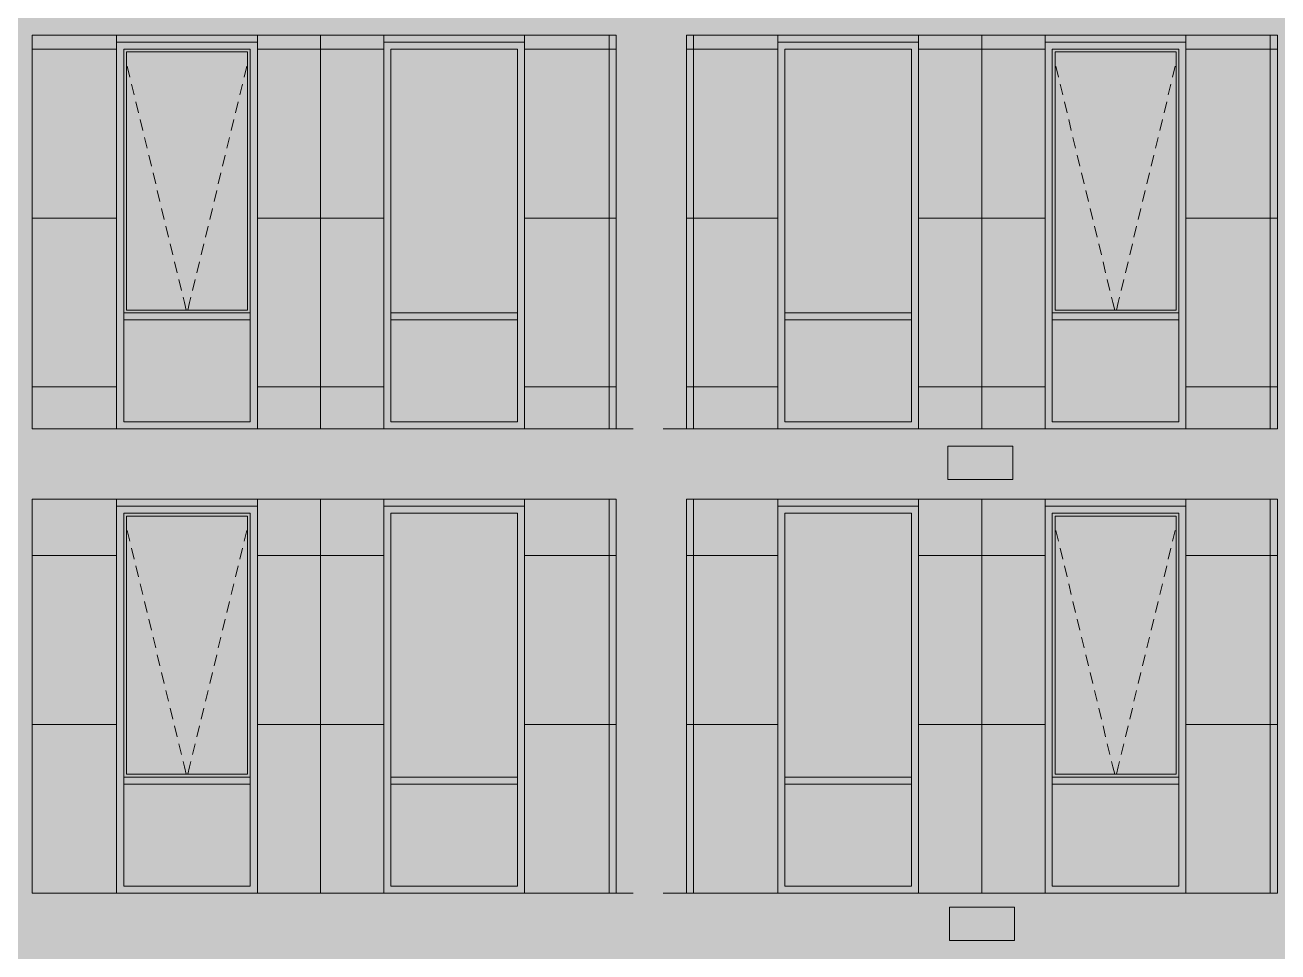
# Model space of a CAD drawing. Header units: millimetres. Extents: x 1499747 to 4341325, y -28481 to 441852.
# Drawn here: x 4137412 to 4146317, y 380210 to 386800 of the extents above; entities that cross this region are included whole.
import ezdxf

# ---------------------------------------------------------------- set-up
doc = ezdxf.new("R2010")
doc.units = ezdxf.units.MM
doc.header["$MEASUREMENT"] = 0
doc.layers.add('Чертеж и Рисунок', color=7, linetype='Continuous')

msp = doc.modelspace()

# ---------------------------------------------------------------- hatches: boundary and pattern name
at = {"layer": 'Чертеж и Рисунок', "linetype": 'Continuous', "lineweight": 0, "true_color": 0xffffff}
for points in [[(4137462.7, 393328.4), (4136962.7, 393328.4), (4136962.7, 373528.4), (4137462.7, 373528.4)], [(4141612.8, 373528.4), (4142112.8, 373528.4), (4142112.8, 393328.4), (4141612.8, 393328.4)], [(4146312.8, 373528.4), (4146812.8, 373528.4), (4146812.8, 393328.4), (4146312.8, 393328.4)], [(4137462.7, 387228.4), (4137462.7, 386728.4), (4141612.8, 386728.4), (4141612.8, 387228.4)], [(4142112.8, 387228.4), (4142112.8, 386728.4), (4146312.8, 386728.4), (4146312.8, 387228.4)], [(4137462.7, 383928.4), (4138062.8, 383928.4), (4138062.8, 386678.4), (4139062.8, 386678.4), (4139062.8, 383928.4), (4139962.5, 383928.4), (4139962.5, 386678.4), (4140962.5, 386678.4), (4140962.5, 383928.4), (4141612.8, 383928.4), (4141612.8, 386728.4), (4137462.7, 386728.4)], [(4146312.8, 386728.4), (4142112.8, 386728.4), (4142112.8, 383928.4), (4142763.1, 383928.4), (4142763.1, 386678.4), (4143763.1, 386678.4), (4143763.1, 383928.4), (4144662.6, 383928.4), (4144662.6, 386678.4), (4145662.6, 386678.4), (4145662.6, 383928.4), (4146312.8, 383928.4)], [(4137462.7, 383928.4), (4137462.7, 383428.4), (4141612.8, 383428.4), (4141612.8, 383928.4)], [(4142112.8, 383928.4), (4142112.8, 383428.4), (4146312.8, 383428.4), (4146312.8, 383928.4)], [(4143971.2, 383569.8), (4144433, 383569.8), (4144433, 383805.6), (4143971.2, 383805.6)], [(4137462.7, 383428.4), (4137462.7, 380628.4), (4138062.8, 380628.4), (4138062.8, 383378.4), (4139062.8, 383378.4), (4139062.8, 380628.4), (4139962.5, 380628.4), (4139962.5, 383378.4), (4140962.5, 383378.4), (4140962.5, 380628.4), (4141612.8, 380628.4), (4141612.8, 383428.4)], [(4142112.8, 383428.4), (4142112.8, 380628.4), (4142763.1, 380628.4), (4142763.1, 383378.4), (4143763.1, 383378.4), (4143763.1, 380628.4), (4144662.6, 380628.4), (4144662.6, 383378.4), (4145662.6, 383378.4), (4145662.6, 380628.4), (4146312.8, 380628.4), (4146312.8, 383428.4)], [(4141612.8, 380628.4), (4137462.7, 380628.4), (4137462.7, 380128.4), (4141612.8, 380128.4)], [(4142112.8, 380628.4), (4142112.8, 380128.4), (4146312.8, 380128.4), (4146312.8, 380628.4)], [(4143982.8, 380291.4), (4144444.6, 380291.4), (4144444.6, 380527.1), (4143982.8, 380527.1)]]:
    msp.add_hatch(color=7, dxfattribs=at).paths.add_polyline_path(points)
at = {"layer": 'Чертеж и Рисунок', "linetype": 'Continuous', "lineweight": 0, "true_color": 0x2e2e2e}
for points in [[(4138062.8, 386328.4), (4138112.8, 386328.4), (4138112.8, 386628.4), (4138062.8, 386678.4)], [(4138562.8, 386678.4), (4138062.8, 386678.4), (4138112.8, 386628.4), (4138562.8, 386628.4)], [(4138562.8, 386678.4), (4138562.8, 386628.4), (4139012.8, 386628.4), (4139062.8, 386678.4)], [(4139062.8, 386328.4), (4139062.8, 386678.4), (4139012.8, 386628.4), (4139012.8, 386328.4)], [(4139962.5, 386328.4), (4140012.5, 386328.4), (4140012.5, 386628.4), (4139962.5, 386678.4)], [(4140462.5, 386678.4), (4139962.5, 386678.4), (4140012.5, 386628.4), (4140462.5, 386628.4)], [(4140462.5, 386678.4), (4140462.5, 386628.4), (4140912.5, 386628.4), (4140962.5, 386678.4)], [(4140962.5, 386328.4), (4140962.5, 386678.4), (4140912.5, 386628.4), (4140912.5, 386328.4)], [(4142763.1, 386328.4), (4142813.1, 386328.4), (4142813.1, 386628.4), (4142763.1, 386678.4)], [(4143263.1, 386678.4), (4142763.1, 386678.4), (4142813.1, 386628.4), (4143263.1, 386628.4)], [(4143263.1, 386678.4), (4143263.1, 386628.4), (4143713.1, 386628.4), (4143763.1, 386678.4)], [(4143763.1, 386328.4), (4143763.1, 386678.4), (4143713.1, 386628.4), (4143713.1, 386328.4)], [(4144662.6, 386678.4), (4144662.6, 386328.4), (4144712.6, 386328.4), (4144712.6, 386628.4)], [(4145162.6, 386678.4), (4144662.6, 386678.4), (4144712.6, 386628.4), (4145162.6, 386628.4)], [(4145162.6, 386678.4), (4145162.6, 386628.4), (4145612.6, 386628.4), (4145662.6, 386678.4)], [(4145662.6, 386328.4), (4145662.6, 386678.4), (4145612.6, 386628.4), (4145612.6, 386328.4)], [(4138062.8, 384928.4), (4138112.8, 384928.4), (4138112.8, 386328.4), (4138062.8, 386328.4)], [(4139062.8, 384928.4), (4139062.8, 386328.4), (4139012.8, 386328.4), (4139012.8, 384928.4)], [(4139962.5, 384928.4), (4140012.5, 384928.4), (4140012.5, 386328.4), (4139962.5, 386328.4)], [(4140962.5, 384928.4), (4140962.5, 386328.4), (4140912.5, 386328.4), (4140912.5, 384928.4)], [(4142763.1, 384928.4), (4142813.1, 384928.4), (4142813.1, 386328.4), (4142763.1, 386328.4)], [(4143763.1, 384928.4), (4143763.1, 386328.4), (4143713.1, 386328.4), (4143713.1, 384928.4)], [(4144662.6, 386328.4), (4144662.6, 384928.4), (4144712.6, 384928.4), (4144712.6, 386328.4)], [(4145662.6, 384928.4), (4145662.6, 386328.4), (4145612.6, 386328.4), (4145612.6, 384928.4)], [(4138062.8, 384728.4), (4138112.8, 384728.4), (4138112.8, 384928.4), (4138062.8, 384928.4)], [(4139062.8, 384728.4), (4139062.8, 384928.4), (4139012.8, 384928.4), (4139012.8, 384728.4)], [(4139962.5, 384728.4), (4140012.5, 384728.4), (4140012.5, 384928.4), (4139962.5, 384928.4)], [(4140962.5, 384728.4), (4140962.5, 384928.4), (4140912.5, 384928.4), (4140912.5, 384728.4)], [(4142763.1, 384728.4), (4142813.1, 384728.4), (4142813.1, 384928.4), (4142763.1, 384928.4)], [(4143763.1, 384728.4), (4143763.1, 384928.4), (4143713.1, 384928.4), (4143713.1, 384728.4)], [(4144662.6, 384928.4), (4144662.6, 384728.4), (4144712.6, 384728.4), (4144712.6, 384928.4)], [(4145662.6, 384728.4), (4145662.6, 384928.4), (4145612.6, 384928.4), (4145612.6, 384728.4)], [(4138062.8, 384728.4), (4138062.8, 383928.4), (4138112.8, 383978.4), (4138112.8, 384728.4)], [(4138112.8, 384703.4), (4138562.8, 384703.4), (4138562.8, 384753.4), (4138112.8, 384753.4)], [(4138562.8, 384753.4), (4138562.8, 384703.4), (4139012.8, 384703.4), (4139012.8, 384753.4)], [(4139062.8, 384728.4), (4139012.8, 384728.4), (4139012.8, 383978.4), (4139062.8, 383928.4)], [(4139962.5, 384728.4), (4139962.5, 383928.4), (4140012.5, 383978.4), (4140012.5, 384728.4)], [(4140012.5, 384703.4), (4140462.5, 384703.4), (4140462.5, 384753.4), (4140012.5, 384753.4)], [(4140462.5, 384753.4), (4140462.5, 384703.4), (4140912.5, 384703.4), (4140912.5, 384753.4)], [(4140962.5, 384728.4), (4140912.5, 384728.4), (4140912.5, 383978.4), (4140962.5, 383928.4)], [(4142763.1, 384728.4), (4142763.1, 383928.4), (4142813.1, 383978.4), (4142813.1, 384728.4)], [(4142813.1, 384703.4), (4143263.1, 384703.4), (4143263.1, 384753.4), (4142813.1, 384753.4)], [(4143263.1, 384753.4), (4143263.1, 384703.4), (4143713.1, 384703.4), (4143713.1, 384753.4)], [(4143763.1, 384728.4), (4143713.1, 384728.4), (4143713.1, 383978.4), (4143763.1, 383928.4)], [(4144662.6, 384728.4), (4144662.6, 383928.4), (4144712.6, 383978.4), (4144712.6, 384728.4)], [(4144712.6, 384703.4), (4145162.6, 384703.4), (4145162.6, 384753.4), (4144712.6, 384753.4)], [(4145162.6, 384753.4), (4145162.6, 384703.4), (4145612.6, 384703.4), (4145612.6, 384753.4)], [(4145662.6, 384728.4), (4145612.6, 384728.4), (4145612.6, 383978.4), (4145662.6, 383928.4)], [(4138562.8, 383928.4), (4138562.8, 383978.4), (4138112.8, 383978.4), (4138062.8, 383928.4)], [(4138562.8, 383928.4), (4139062.8, 383928.4), (4139012.8, 383978.4), (4138562.8, 383978.4)], [(4139962.5, 383928.4), (4140462.5, 383928.4), (4140462.5, 383978.4), (4140012.5, 383978.4)], [(4140462.5, 383928.4), (4140962.5, 383928.4), (4140912.5, 383978.4), (4140462.5, 383978.4)], [(4143263.1, 383928.4), (4143263.1, 383978.4), (4142813.1, 383978.4), (4142763.1, 383928.4)], [(4143263.1, 383928.4), (4143763.1, 383928.4), (4143713.1, 383978.4), (4143263.1, 383978.4)], [(4144662.6, 383928.4), (4145162.6, 383928.4), (4145162.6, 383978.4), (4144712.6, 383978.4)], [(4145162.6, 383928.4), (4145662.6, 383928.4), (4145612.6, 383978.4), (4145162.6, 383978.4)], [(4138062.8, 383028.4), (4138112.8, 383028.4), (4138112.8, 383328.4), (4138062.8, 383378.4)], [(4138562.8, 383378.4), (4138062.8, 383378.4), (4138112.8, 383328.4), (4138562.8, 383328.4)], [(4138562.8, 383378.4), (4138562.8, 383328.4), (4139012.8, 383328.4), (4139062.8, 383378.4)], [(4139062.8, 383028.4), (4139062.8, 383378.4), (4139012.8, 383328.4), (4139012.8, 383028.4)], [(4139962.5, 383028.4), (4140012.5, 383028.4), (4140012.5, 383328.4), (4139962.5, 383378.4)], [(4140462.5, 383378.4), (4139962.5, 383378.4), (4140012.5, 383328.4), (4140462.5, 383328.4)], [(4140462.5, 383378.4), (4140462.5, 383328.4), (4140912.5, 383328.4), (4140962.5, 383378.4)], [(4140962.5, 383028.4), (4140962.5, 383378.4), (4140912.5, 383328.4), (4140912.5, 383028.4)], [(4142763.1, 383028.4), (4142813.1, 383028.4), (4142813.1, 383328.4), (4142763.1, 383378.4)], [(4143263.1, 383378.4), (4142763.1, 383378.4), (4142813.1, 383328.4), (4143263.1, 383328.4)], [(4143263.1, 383378.4), (4143263.1, 383328.4), (4143713.1, 383328.4), (4143763.1, 383378.4)], [(4143763.1, 383028.4), (4143763.1, 383378.4), (4143713.1, 383328.4), (4143713.1, 383028.4)], [(4144662.6, 383028.4), (4144712.6, 383028.4), (4144712.6, 383328.4), (4144662.6, 383378.4)], [(4145162.6, 383378.4), (4144662.6, 383378.4), (4144712.6, 383328.4), (4145162.6, 383328.4)], [(4145162.6, 383378.4), (4145162.6, 383328.4), (4145612.6, 383328.4), (4145662.6, 383378.4)], [(4145662.6, 383028.4), (4145662.6, 383378.4), (4145612.6, 383328.4), (4145612.6, 383028.4)], [(4138062.8, 381628.4), (4138112.8, 381628.4), (4138112.8, 383028.4), (4138062.8, 383028.4)], [(4139062.8, 381628.4), (4139062.8, 383028.4), (4139012.8, 383028.4), (4139012.8, 381628.4)], [(4139962.5, 381628.4), (4140012.5, 381628.4), (4140012.5, 383028.4), (4139962.5, 383028.4)], [(4140962.5, 381628.4), (4140962.5, 383028.4), (4140912.5, 383028.4), (4140912.5, 381628.4)], [(4142763.1, 381628.4), (4142813.1, 381628.4), (4142813.1, 383028.4), (4142763.1, 383028.4)], [(4143763.1, 381628.4), (4143763.1, 383028.4), (4143713.1, 383028.4), (4143713.1, 381628.4)], [(4144662.6, 381628.4), (4144712.6, 381628.4), (4144712.6, 383028.4), (4144662.6, 383028.4)], [(4145662.6, 381628.4), (4145662.6, 383028.4), (4145612.6, 383028.4), (4145612.6, 381628.4)], [(4138062.8, 381428.4), (4138112.8, 381428.4), (4138112.8, 381628.4), (4138062.8, 381628.4)], [(4139062.8, 381428.4), (4139062.8, 381628.4), (4139012.8, 381628.4), (4139012.8, 381428.4)], [(4139962.5, 381428.4), (4140012.5, 381428.4), (4140012.5, 381628.4), (4139962.5, 381628.4)], [(4140962.5, 381428.4), (4140962.5, 381628.4), (4140912.5, 381628.4), (4140912.5, 381428.4)], [(4142763.1, 381428.4), (4142813.1, 381428.4), (4142813.1, 381628.4), (4142763.1, 381628.4)], [(4143763.1, 381428.4), (4143763.1, 381628.4), (4143713.1, 381628.4), (4143713.1, 381428.4)], [(4144662.6, 381628.4), (4144662.6, 381428.4), (4144712.6, 381428.4), (4144712.6, 381628.4)], [(4145662.6, 381428.4), (4145662.6, 381628.4), (4145612.6, 381628.4), (4145612.6, 381428.4)], [(4138062.8, 381428.4), (4138062.8, 380628.4), (4138112.8, 380678.4), (4138112.8, 381428.4)], [(4138112.8, 381403.4), (4138562.8, 381403.4), (4138562.8, 381453.4), (4138112.8, 381453.4)], [(4138562.8, 381453.4), (4138562.8, 381403.4), (4139012.8, 381403.4), (4139012.8, 381453.4)], [(4139062.8, 381428.4), (4139012.8, 381428.4), (4139012.8, 380678.4), (4139062.8, 380628.4)], [(4139962.5, 380628.4), (4140012.5, 380678.4), (4140012.5, 381428.4), (4139962.5, 381428.4)], [(4140012.5, 381403.4), (4140462.5, 381403.4), (4140462.5, 381453.4), (4140012.5, 381453.4)], [(4140462.5, 381453.4), (4140462.5, 381403.4), (4140912.5, 381403.4), (4140912.5, 381453.4)], [(4140962.5, 381428.4), (4140912.5, 381428.4), (4140912.5, 380678.4), (4140962.5, 380628.4)], [(4142763.1, 381428.4), (4142763.1, 380628.4), (4142813.1, 380678.4), (4142813.1, 381428.4)], [(4142813.1, 381403.4), (4143263.1, 381403.4), (4143263.1, 381453.4), (4142813.1, 381453.4)], [(4143263.1, 381453.4), (4143263.1, 381403.4), (4143713.1, 381403.4), (4143713.1, 381453.4)], [(4143763.1, 381428.4), (4143713.1, 381428.4), (4143713.1, 380678.4), (4143763.1, 380628.4)], [(4144662.6, 380628.4), (4144712.6, 380678.4), (4144712.6, 381428.4), (4144662.6, 381428.4)], [(4144712.6, 381403.4), (4145162.6, 381403.4), (4145162.6, 381453.4), (4144712.6, 381453.4)], [(4145162.6, 381453.4), (4145162.6, 381403.4), (4145612.6, 381403.4), (4145612.6, 381453.4)], [(4145662.6, 381428.4), (4145612.6, 381428.4), (4145612.6, 380678.4), (4145662.6, 380628.4)], [(4138562.8, 380628.4), (4138562.8, 380678.4), (4138112.8, 380678.4), (4138062.8, 380628.4)], [(4138562.8, 380628.4), (4139062.8, 380628.4), (4139012.8, 380678.4), (4138562.8, 380678.4)], [(4139962.5, 380628.4), (4140462.5, 380628.4), (4140462.5, 380678.4), (4140012.5, 380678.4)], [(4140462.5, 380628.4), (4140962.5, 380628.4), (4140912.5, 380678.4), (4140462.5, 380678.4)], [(4143263.1, 380628.4), (4143263.1, 380678.4), (4142813.1, 380678.4), (4142763.1, 380628.4)], [(4143263.1, 380628.4), (4143763.1, 380628.4), (4143713.1, 380678.4), (4143263.1, 380678.4)], [(4144662.6, 380628.4), (4145162.6, 380628.4), (4145162.6, 380678.4), (4144712.6, 380678.4)], [(4145162.6, 380628.4), (4145662.6, 380628.4), (4145612.6, 380678.4), (4145162.6, 380678.4)]]:
    msp.add_hatch(color=250, dxfattribs=at).paths.add_polyline_path(points)
at = {"layer": 'Чертеж и Рисунок', "linetype": 'Continuous', "lineweight": 0, "true_color": 0xf7fdff}
for points in [[(4138112.8, 384753.4), (4138132.8, 384773.4), (4138132.8, 386608.4), (4138112.8, 386628.4)], [(4139012.8, 386628.4), (4138112.8, 386628.4), (4138132.8, 386608.4), (4138992.8, 386608.4)], [(4139012.8, 384753.4), (4139012.8, 386628.4), (4138992.8, 386608.4), (4138992.8, 384773.4)], [(4144712.6, 384753.4), (4144732.6, 384773.4), (4144732.6, 386608.4), (4144712.6, 386628.4)], [(4145612.6, 386628.4), (4144712.6, 386628.4), (4144732.6, 386608.4), (4145592.6, 386608.4)], [(4145612.6, 384753.4), (4145612.6, 386628.4), (4145592.6, 386608.4), (4145592.6, 384773.4)], [(4139012.8, 384753.4), (4138992.8, 384773.4), (4138132.8, 384773.4), (4138112.8, 384753.4)], [(4145612.6, 384753.4), (4145592.6, 384773.4), (4144732.6, 384773.4), (4144712.6, 384753.4)], [(4138112.8, 381453.4), (4138132.8, 381473.4), (4138132.8, 383308.4), (4138112.8, 383328.4)], [(4139012.8, 383328.4), (4138112.8, 383328.4), (4138132.8, 383308.4), (4138992.8, 383308.4)], [(4139012.8, 381453.4), (4139012.8, 383328.4), (4138992.8, 383308.4), (4138992.8, 381473.4)], [(4144712.6, 381453.4), (4144732.6, 381473.4), (4144732.6, 383308.4), (4144712.6, 383328.4)], [(4145612.6, 383328.4), (4144712.6, 383328.4), (4144732.6, 383308.4), (4145592.6, 383308.4)], [(4145612.6, 381453.4), (4145612.6, 383328.4), (4145592.6, 383308.4), (4145592.6, 381473.4)], [(4139012.8, 381453.4), (4138992.8, 381473.4), (4138132.8, 381473.4), (4138112.8, 381453.4)], [(4145612.6, 381453.4), (4145592.6, 381473.4), (4144732.6, 381473.4), (4144712.6, 381453.4)]]:
    msp.add_hatch(color=7, dxfattribs=at).paths.add_polyline_path(points)
at = {"layer": 'Чертеж и Рисунок', "linetype": 'Continuous', "lineweight": 0, "true_color": 0x84adf9}
for points in [[(4138132.8, 384773.4), (4138992.8, 384773.4), (4138992.8, 386608.4), (4138132.8, 386608.4)], [(4140012.5, 384753.4), (4140912.5, 384753.4), (4140912.5, 384928.4), (4140912.5, 386328.4), (4140912.5, 386628.4), (4140012.5, 386628.4)], [(4142813.1, 384753.4), (4143713.1, 384753.4), (4143713.1, 386328.4), (4143713.1, 386628.4), (4142813.1, 386628.4)], [(4144732.6, 384773.4), (4145592.6, 384773.4), (4145592.6, 386608.4), (4144732.6, 386608.4)], [(4138112.8, 384703.4), (4138112.8, 383978.4), (4139012.8, 383978.4), (4139012.8, 384703.4)], [(4140012.5, 384703.4), (4140012.5, 383978.4), (4140912.5, 383978.4), (4140912.5, 384703.4)], [(4142813.1, 384703.4), (4142813.1, 383978.4), (4143713.1, 383978.4), (4143713.1, 384703.4)], [(4144712.6, 384703.4), (4144712.6, 383978.4), (4145612.6, 383978.4), (4145612.6, 384703.4)], [(4138132.8, 381473.4), (4138992.8, 381473.4), (4138992.8, 383308.4), (4138132.8, 383308.4)], [(4140012.5, 381453.4), (4140912.5, 381453.4), (4140912.5, 383028.4), (4140912.5, 383328.4), (4140012.5, 383328.4)], [(4142813.1, 381453.4), (4143713.1, 381453.4), (4143713.1, 381628.4), (4143713.1, 383028.4), (4143713.1, 383328.4), (4142813.1, 383328.4)], [(4144732.6, 381473.4), (4145592.6, 381473.4), (4145592.6, 383308.4), (4144732.6, 383308.4)], [(4138112.8, 381403.4), (4138112.8, 380678.4), (4139012.8, 380678.4), (4139012.8, 381403.4)], [(4140012.5, 381403.4), (4140012.5, 380678.4), (4140912.5, 380678.4), (4140912.5, 381403.4)], [(4142813.1, 381403.4), (4142813.1, 380678.4), (4143713.1, 380678.4), (4143713.1, 381403.4)], [(4144712.6, 381403.4), (4144712.6, 380678.4), (4145612.6, 380678.4), (4145612.6, 381403.4)]]:
    msp.add_hatch(color=161, dxfattribs=at).paths.add_polyline_path(points)

# ---------------------------------------------------------------- linework, layer by layer
at = {"layer": 'Чертеж и Рисунок', "color": 7, "linetype": 'Continuous', "lineweight": 5}
for points in [[(4137462.7, 383928.4), (4137462.7, 386728.4)], [(4137462.7, 386728.4), (4141612.8, 386728.4)], [(4138062.8, 386678.4), (4139062.8, 386678.4)], [(4139962.5, 386678.4), (4140962.5, 386678.4)], [(4141612.8, 383928.4), (4141612.8, 386728.4)], [(4142112.8, 383928.4), (4142112.8, 386728.4)], [(4142112.8, 386728.4), (4146312.8, 386728.4)], [(4142763.1, 386678.4), (4143763.1, 386678.4)], [(4144662.6, 386678.4), (4145662.6, 386678.4)], [(4145662.6, 386678.4), (4145662.6, 383928.4)], [(4146312.8, 383928.4), (4146312.8, 386728.4)], [(4138112.8, 386328.4), (4138112.8, 386628.4)], [(4138112.8, 386628.4), (4138562.8, 386628.4)], [(4138132.8, 386608.4), (4138132.8, 384773.4)], [(4138992.8, 386608.4), (4138132.8, 386608.4)], [(4138562.8, 386628.4), (4139012.8, 386628.4)], [(4138992.8, 384773.4), (4138992.8, 386608.4)], [(4139012.8, 386328.4), (4139012.8, 386628.4)], [(4140012.5, 386328.4), (4140012.5, 386628.4)], [(4140012.5, 386628.4), (4140462.5, 386628.4)], [(4140462.5, 386628.4), (4140912.5, 386628.4)], [(4140912.5, 386328.4), (4140912.5, 386628.4)], [(4142813.1, 386328.4), (4142813.1, 386628.4)], [(4142813.1, 386628.4), (4143263.1, 386628.4)], [(4143263.1, 386628.4), (4143713.1, 386628.4)], [(4143713.1, 386328.4), (4143713.1, 386628.4)], [(4144712.6, 386328.4), (4144712.6, 386628.4)], [(4144712.6, 386628.4), (4145162.6, 386628.4)], [(4144732.6, 386608.4), (4144732.6, 384773.4)], [(4145592.6, 386608.4), (4144732.6, 386608.4)], [(4145162.6, 386628.4), (4145612.6, 386628.4)], [(4145592.6, 384773.4), (4145592.6, 386608.4)], [(4145612.6, 386328.4), (4145612.6, 386628.4)], [(4138112.8, 384928.4), (4138112.8, 386328.4)], [(4139012.8, 384928.4), (4139012.8, 386328.4)], [(4140012.5, 384928.4), (4140012.5, 386328.4)], [(4140912.5, 384928.4), (4140912.5, 386328.4)], [(4142813.1, 384928.4), (4142813.1, 386328.4)], [(4143713.1, 384928.4), (4143713.1, 386328.4)], [(4144712.6, 384928.4), (4144712.6, 386328.4)], [(4145612.6, 384928.4), (4145612.6, 386328.4)], [(4138112.8, 384753.4), (4138112.8, 384928.4)], [(4139012.8, 384753.4), (4139012.8, 384928.4)], [(4140012.5, 384753.4), (4140012.5, 384928.4)], [(4140912.5, 384753.4), (4140912.5, 384928.4)], [(4142813.1, 384753.4), (4142813.1, 384928.4)], [(4143713.1, 384753.4), (4143713.1, 384928.4)], [(4144712.6, 384753.4), (4144712.6, 384928.4)], [(4145612.6, 384753.4), (4145612.6, 384928.4)], [(4138112.8, 384728.4), (4138112.8, 384753.4)], [(4138562.8, 384753.4), (4138112.8, 384753.4)], [(4138112.8, 384703.4), (4138112.8, 384728.4)], [(4138132.8, 384773.4), (4138992.8, 384773.4)], [(4139012.8, 384753.4), (4138562.8, 384753.4)], [(4139012.8, 384728.4), (4139012.8, 384753.4)], [(4139012.8, 384703.4), (4139012.8, 384728.4)], [(4140012.5, 384728.4), (4140012.5, 384753.4)], [(4140462.5, 384753.4), (4140012.5, 384753.4)], [(4140012.5, 384703.4), (4140012.5, 384728.4)], [(4140912.5, 384753.4), (4140462.5, 384753.4)], [(4140912.5, 384728.4), (4140912.5, 384753.4)], [(4140912.5, 384703.4), (4140912.5, 384728.4)], [(4142813.1, 384728.4), (4142813.1, 384753.4)], [(4143263.1, 384753.4), (4142813.1, 384753.4)], [(4142813.1, 384703.4), (4142813.1, 384728.4)], [(4143713.1, 384753.4), (4143263.1, 384753.4)], [(4143713.1, 384728.4), (4143713.1, 384753.4)], [(4143713.1, 384703.4), (4143713.1, 384728.4)], [(4144712.6, 384728.4), (4144712.6, 384753.4)], [(4145162.6, 384753.4), (4144712.6, 384753.4)], [(4144712.6, 384703.4), (4144712.6, 384728.4)], [(4144732.6, 384773.4), (4145592.6, 384773.4)], [(4145612.6, 384753.4), (4145162.6, 384753.4)], [(4145612.6, 384728.4), (4145612.6, 384753.4)], [(4145612.6, 384703.4), (4145612.6, 384728.4)], [(4138112.8, 383978.4), (4138112.8, 384703.4)], [(4138562.8, 384703.4), (4138112.8, 384703.4)], [(4139012.8, 384703.4), (4138562.8, 384703.4)], [(4139012.8, 383978.4), (4139012.8, 384703.4)], [(4140012.5, 383978.4), (4140012.5, 384703.4)], [(4140462.5, 384703.4), (4140012.5, 384703.4)], [(4140912.5, 384703.4), (4140462.5, 384703.4)], [(4140912.5, 383978.4), (4140912.5, 384703.4)], [(4142813.1, 383978.4), (4142813.1, 384703.4)], [(4143263.1, 384703.4), (4142813.1, 384703.4)], [(4143713.1, 384703.4), (4143263.1, 384703.4)], [(4143713.1, 383978.4), (4143713.1, 384703.4)], [(4144712.6, 383978.4), (4144712.6, 384703.4)], [(4145162.6, 384703.4), (4144712.6, 384703.4)], [(4145612.6, 384703.4), (4145162.6, 384703.4)], [(4145612.6, 383978.4), (4145612.6, 384703.4)], [(4137462.7, 383928.4), (4141612.8, 383928.4)], [(4138562.8, 383978.4), (4138112.8, 383978.4)], [(4139012.8, 383978.4), (4138562.8, 383978.4)], [(4140462.5, 383978.4), (4140012.5, 383978.4)], [(4140912.5, 383978.4), (4140462.5, 383978.4)], [(4142112.8, 383928.4), (4146312.8, 383928.4)], [(4143263.1, 383978.4), (4142813.1, 383978.4)], [(4143713.1, 383978.4), (4143263.1, 383978.4)], [(4145162.6, 383978.4), (4144712.6, 383978.4)], [(4145612.6, 383978.4), (4145162.6, 383978.4)], [(4143971.2, 383569.8), (4143971.2, 383805.6)], [(4143971.2, 383805.6), (4144433, 383805.6)], [(4144433, 383805.6), (4144433, 383569.8)], [(4144433, 383569.8), (4143971.2, 383569.8)], [(4137462.7, 380628.4), (4137462.7, 383428.4)], [(4137462.7, 383428.4), (4141612.8, 383428.4)], [(4138062.8, 383378.4), (4139062.8, 383378.4)], [(4139962.5, 383378.4), (4140962.5, 383378.4)], [(4141612.8, 380628.4), (4141612.8, 383428.4)], [(4142112.8, 380628.4), (4142112.8, 383428.4)], [(4142112.8, 383428.4), (4146312.8, 383428.4)], [(4142763.1, 383378.4), (4143763.1, 383378.4)], [(4144662.6, 383378.4), (4145662.6, 383378.4)], [(4145662.6, 383378.4), (4145662.6, 380628.4)], [(4146312.8, 380628.4), (4146312.8, 383428.4)], [(4138112.8, 383028.4), (4138112.8, 383328.4)], [(4138112.8, 383328.4), (4138562.8, 383328.4)], [(4138132.8, 383308.4), (4138132.8, 381473.4)], [(4138992.8, 383308.4), (4138132.8, 383308.4)], [(4138562.8, 383328.4), (4139012.8, 383328.4)], [(4138992.8, 381473.4), (4138992.8, 383308.4)], [(4139012.8, 383028.4), (4139012.8, 383328.4)], [(4140012.5, 383028.4), (4140012.5, 383328.4)], [(4140012.5, 383328.4), (4140462.5, 383328.4)], [(4140462.5, 383328.4), (4140912.5, 383328.4)], [(4140912.5, 383028.4), (4140912.5, 383328.4)], [(4142813.1, 383028.4), (4142813.1, 383328.4)], [(4142813.1, 383328.4), (4143263.1, 383328.4)], [(4143263.1, 383328.4), (4143713.1, 383328.4)], [(4143713.1, 383028.4), (4143713.1, 383328.4)], [(4144712.6, 383028.4), (4144712.6, 383328.4)], [(4144712.6, 383328.4), (4145162.6, 383328.4)], [(4144732.6, 383308.4), (4144732.6, 381473.4)], [(4145592.6, 383308.4), (4144732.6, 383308.4)], [(4145162.6, 383328.4), (4145612.6, 383328.4)], [(4145592.6, 381473.4), (4145592.6, 383308.4)], [(4145612.6, 383028.4), (4145612.6, 383328.4)], [(4138112.8, 381628.4), (4138112.8, 383028.4)], [(4139012.8, 381628.4), (4139012.8, 383028.4)], [(4140012.5, 381628.4), (4140012.5, 383028.4)], [(4140912.5, 381628.4), (4140912.5, 383028.4)], [(4142813.1, 381628.4), (4142813.1, 383028.4)], [(4143713.1, 381628.4), (4143713.1, 383028.4)], [(4144712.6, 381628.4), (4144712.6, 383028.4)], [(4145612.6, 381628.4), (4145612.6, 383028.4)], [(4138112.8, 381453.4), (4138112.8, 381628.4)], [(4139012.8, 381453.4), (4139012.8, 381628.4)], [(4140012.5, 381453.4), (4140012.5, 381628.4)], [(4140912.5, 381453.4), (4140912.5, 381628.4)], [(4142813.1, 381453.4), (4142813.1, 381628.4)], [(4143713.1, 381453.4), (4143713.1, 381628.4)], [(4144712.6, 381453.4), (4144712.6, 381628.4)], [(4145612.6, 381453.4), (4145612.6, 381628.4)], [(4138112.8, 381428.4), (4138112.8, 381453.4)], [(4138562.8, 381453.4), (4138112.8, 381453.4)], [(4138112.8, 381403.4), (4138112.8, 381428.4)], [(4138132.8, 381473.4), (4138992.8, 381473.4)], [(4139012.8, 381453.4), (4138562.8, 381453.4)], [(4139012.8, 381428.4), (4139012.8, 381453.4)], [(4139012.8, 381403.4), (4139012.8, 381428.4)], [(4140012.5, 381428.4), (4140012.5, 381453.4)], [(4140462.5, 381453.4), (4140012.5, 381453.4)], [(4140012.5, 381403.4), (4140012.5, 381428.4)], [(4140912.5, 381453.4), (4140462.5, 381453.4)], [(4140912.5, 381428.4), (4140912.5, 381453.4)], [(4140912.5, 381403.4), (4140912.5, 381428.4)], [(4142813.1, 381428.4), (4142813.1, 381453.4)], [(4143263.1, 381453.4), (4142813.1, 381453.4)], [(4142813.1, 381403.4), (4142813.1, 381428.4)], [(4143713.1, 381453.4), (4143263.1, 381453.4)], [(4143713.1, 381428.4), (4143713.1, 381453.4)], [(4143713.1, 381403.4), (4143713.1, 381428.4)], [(4144712.6, 381428.4), (4144712.6, 381453.4)], [(4145162.6, 381453.4), (4144712.6, 381453.4)], [(4144712.6, 381403.4), (4144712.6, 381428.4)], [(4144732.6, 381473.4), (4145592.6, 381473.4)], [(4145612.6, 381453.4), (4145162.6, 381453.4)], [(4145612.6, 381428.4), (4145612.6, 381453.4)], [(4145612.6, 381403.4), (4145612.6, 381428.4)], [(4138112.8, 380678.4), (4138112.8, 381403.4)], [(4138562.8, 381403.4), (4138112.8, 381403.4)], [(4139012.8, 381403.4), (4138562.8, 381403.4)], [(4139012.8, 380678.4), (4139012.8, 381403.4)], [(4140012.5, 380678.4), (4140012.5, 381403.4)], [(4140462.5, 381403.4), (4140012.5, 381403.4)], [(4140912.5, 381403.4), (4140462.5, 381403.4)], [(4140912.5, 380678.4), (4140912.5, 381403.4)], [(4142813.1, 380678.4), (4142813.1, 381403.4)], [(4143263.1, 381403.4), (4142813.1, 381403.4)], [(4143713.1, 381403.4), (4143263.1, 381403.4)], [(4143713.1, 380678.4), (4143713.1, 381403.4)], [(4144712.6, 380678.4), (4144712.6, 381403.4)], [(4145162.6, 381403.4), (4144712.6, 381403.4)], [(4145612.6, 381403.4), (4145162.6, 381403.4)], [(4145612.6, 380678.4), (4145612.6, 381403.4)], [(4137462.7, 380628.4), (4141612.8, 380628.4)], [(4138562.8, 380678.4), (4138112.8, 380678.4)], [(4139012.8, 380678.4), (4138562.8, 380678.4)], [(4140462.5, 380678.4), (4140012.5, 380678.4)], [(4140912.5, 380678.4), (4140462.5, 380678.4)], [(4142112.8, 380628.4), (4146312.8, 380628.4)], [(4143263.1, 380678.4), (4142813.1, 380678.4)], [(4143713.1, 380678.4), (4143263.1, 380678.4)], [(4145162.6, 380678.4), (4144712.6, 380678.4)], [(4145612.6, 380678.4), (4145162.6, 380678.4)], [(4143982.8, 380291.4), (4143982.8, 380527.1)], [(4143982.8, 380527.1), (4144444.6, 380527.1)], [(4144444.6, 380527.1), (4144444.6, 380291.4)], [(4144444.6, 380291.4), (4143982.8, 380291.4)]]:
    msp.add_lwpolyline(points, dxfattribs=at)
at = {"layer": 'Чертеж и Рисунок', "color": 253, "linetype": 'Continuous', "lineweight": 5, "true_color": 0xaaaaaa}
for points in [[(4138062.8, 386728.4), (4138062.8, 383928.4)], [(4139062.8, 386728.4), (4139062.8, 383928.4)], [(4139512.6, 386728.4), (4139512.6, 383928.4)], [(4139962.5, 386728.4), (4139962.5, 383928.4)], [(4140962.5, 386728.4), (4140962.5, 383928.4)], [(4141562.5, 386728.4), (4141562.5, 383928.4)], [(4142163.1, 386728.4), (4142163.1, 383928.4)], [(4142763.1, 386728.4), (4142763.1, 383928.4)], [(4143763.1, 386728.4), (4143763.1, 383928.4)], [(4144212.9, 386728.4), (4144212.9, 383928.4)], [(4144662.6, 386728.4), (4144662.6, 383928.4)], [(4145662.8, 386728.4), (4145662.8, 383928.4)], [(4146262.6, 386728.4), (4146262.6, 383928.4)], [(4137462.7, 386628), (4138062.8, 386628)], [(4139063.2, 386628), (4139962.5, 386628)], [(4139962.5, 386628), (4139963.2, 386628)], [(4140963, 386628), (4141612.8, 386628)], [(4142112.8, 386628), (4142762.8, 386628)], [(4143762.4, 386628), (4143763.1, 386628)], [(4143763.1, 386628), (4144662.4, 386628)], [(4145662.8, 386628), (4146312.8, 386628)], [(4137462.7, 385428), (4138062.8, 385428)], [(4139063.2, 385428), (4139962.5, 385428)], [(4139962.5, 385428), (4139963.2, 385428)], [(4140963, 385428), (4141612.8, 385428)], [(4142112.8, 385428), (4142762.8, 385428)], [(4143762.4, 385428), (4143763.1, 385428)], [(4143763.1, 385428), (4144662.4, 385428)], [(4145662.8, 385428), (4146312.8, 385428)], [(4137462.7, 384228), (4138062.8, 384228)], [(4139063.2, 384228), (4139962.5, 384228)], [(4139962.5, 384228), (4139963.2, 384228)], [(4140963, 384228), (4141612.8, 384228)], [(4142112.8, 384228), (4142762.8, 384228)], [(4143762.4, 384228), (4143763.1, 384228)], [(4143763.1, 384228), (4144662.4, 384228)], [(4145662.8, 384228), (4146312.8, 384228)], [(4138062.8, 383428.4), (4138062.8, 380628.4)], [(4139062.8, 383428.4), (4139062.8, 380628.4)], [(4139512.6, 383428.4), (4139512.6, 380628.4)], [(4139962.5, 383428.4), (4139962.5, 380628.4)], [(4140962.5, 383428.4), (4140962.5, 380628.4)], [(4141562.5, 383428.4), (4141562.5, 380628.4)], [(4142163.1, 383428.4), (4142163.1, 380628.4)], [(4142763.1, 383428.4), (4142763.1, 380628.4)], [(4143763.1, 383428.4), (4143763.1, 380628.4)], [(4144212.9, 383428.4), (4144212.9, 380628.4)], [(4144662.6, 383428.4), (4144662.6, 380628.4)], [(4145662.8, 383428.4), (4145662.8, 380628.4)], [(4146262.6, 383428.4), (4146262.6, 380628.4)], [(4137462.7, 383028), (4138062.8, 383028)], [(4139063.2, 383028), (4139962.5, 383028)], [(4139962.5, 383028), (4139963.2, 383028)], [(4140963, 383028), (4141612.8, 383028)], [(4142112.8, 383028), (4142762.8, 383028)], [(4143762.4, 383028), (4143763.1, 383028)], [(4143763.1, 383028), (4144662.4, 383028)], [(4145662.8, 383028), (4146312.8, 383028)], [(4137462.7, 381828), (4138062.8, 381828)], [(4139063.2, 381828), (4139962.5, 381828)], [(4139962.5, 381828), (4139963.2, 381828)], [(4140963, 381828), (4141612.8, 381828)], [(4142112.8, 381828), (4142762.8, 381828)], [(4143762.4, 381828), (4143763.1, 381828)], [(4143763.1, 381828), (4144662.4, 381828)], [(4145662.8, 381828), (4146312.8, 381828)]]:
    msp.add_lwpolyline(points, dxfattribs=at)
at = {"layer": 'Чертеж и Рисунок', "color": 23, "linetype": 'Continuous', "lineweight": 5, "true_color": 0xbf8080}
for points in [[(4138138.3, 386507.1), (4138157, 386429.3)], [(4138987.3, 386507.1), (4138968.5, 386429.3)], [(4144738.1, 386507.1), (4144756.9, 386429.3)], [(4145587.1, 386507.1), (4145568.3, 386429.3)], [(4138168.8, 386380.7), (4138187.5, 386302.9)], [(4138956.8, 386380.7), (4138938, 386302.9)], [(4144768.6, 386380.7), (4144787.4, 386302.9)], [(4145556.6, 386380.7), (4145537.8, 386302.9)], [(4138199.3, 386254.3), (4138218, 386176.6)], [(4138926.3, 386254.3), (4138907.5, 386176.6)], [(4144799.1, 386254.3), (4144817.9, 386176.6)], [(4145526.1, 386254.3), (4145507.3, 386176.6)], [(4138229.8, 386128), (4138248.5, 386050.2)], [(4138895.8, 386128), (4138877, 386050.2)], [(4144829.6, 386128), (4144848.4, 386050.2)], [(4145495.6, 386128), (4145476.8, 386050.2)], [(4138260.3, 386001.6), (4138279.1, 385923.8)], [(4138865.2, 386001.6), (4138846.5, 385923.8)], [(4144860.1, 386001.6), (4144878.9, 385923.8)], [(4145465.1, 386001.6), (4145446.3, 385923.8)], [(4138290.8, 385875.2), (4138309.6, 385797.5)], [(4138834.7, 385875.2), (4138816, 385797.5)], [(4144890.6, 385875.2), (4144909.4, 385797.5)], [(4145434.6, 385875.2), (4145415.8, 385797.5)], [(4138321.3, 385748.8), (4138340.1, 385671.1)], [(4138804.2, 385748.8), (4138785.5, 385671.1)], [(4144921.1, 385748.8), (4144939.9, 385671.1)], [(4145404.1, 385748.8), (4145385.3, 385671.1)], [(4138351.8, 385622.5), (4138370.6, 385544.7)], [(4138773.7, 385622.5), (4138755, 385544.7)], [(4144951.6, 385622.5), (4144970.4, 385544.7)], [(4145373.6, 385622.5), (4145354.8, 385544.7)], [(4138382.3, 385496.1), (4138401.1, 385418.3)], [(4138743.2, 385496.1), (4138724.5, 385418.3)], [(4144982.1, 385496.1), (4145000.9, 385418.3)], [(4145343.1, 385496.1), (4145324.3, 385418.3)], [(4138412.8, 385369.7), (4138431.6, 385292)], [(4138712.7, 385369.7), (4138694, 385292)], [(4145012.6, 385369.7), (4145031.4, 385292)], [(4145312.6, 385369.7), (4145293.8, 385292)], [(4138443.3, 385243.4), (4138462.1, 385165.6)], [(4138682.2, 385243.4), (4138663.5, 385165.6)], [(4145043.1, 385243.4), (4145061.9, 385165.6)], [(4145282.1, 385243.4), (4145263.3, 385165.6)], [(4138473.8, 385117), (4138492.6, 385039.2)], [(4138651.7, 385117), (4138633, 385039.2)], [(4145073.6, 385117), (4145092.4, 385039.2)], [(4145251.5, 385117), (4145232.8, 385039.2)], [(4138504.3, 384990.6), (4138523.1, 384912.9)], [(4138621.2, 384990.6), (4138602.4, 384912.9)], [(4145104.1, 384990.6), (4145122.9, 384912.9)], [(4145221, 384990.6), (4145202.3, 384912.9)], [(4138534.8, 384864.3), (4138544, 384826.2)], [(4138544, 384826.2), (4138556.7, 384773.4)], [(4138581.5, 384826.2), (4138568.8, 384773.4)], [(4138590.7, 384864.3), (4138581.5, 384826.2)], [(4145134.6, 384864.3), (4145143.8, 384826.2)], [(4145143.8, 384826.2), (4145156.6, 384773.4)], [(4145181.4, 384826.2), (4145168.6, 384773.4)], [(4145190.5, 384864.3), (4145181.4, 384826.2)], [(4138138.3, 383207.1), (4138157, 383129.3)], [(4138987.3, 383207.1), (4138968.5, 383129.3)], [(4144738.1, 383207.1), (4144756.9, 383129.3)], [(4145587.1, 383207.1), (4145568.3, 383129.3)], [(4138168.8, 383080.7), (4138187.5, 383002.9)], [(4138956.8, 383080.7), (4138938, 383002.9)], [(4144768.6, 383080.7), (4144787.4, 383002.9)], [(4145556.6, 383080.7), (4145537.8, 383002.9)], [(4138199.3, 382954.3), (4138218, 382876.6)], [(4138926.3, 382954.3), (4138907.5, 382876.6)], [(4144799.1, 382954.3), (4144817.9, 382876.6)], [(4145526.1, 382954.3), (4145507.3, 382876.6)], [(4138229.8, 382828), (4138248.5, 382750.2)], [(4138895.8, 382828), (4138877, 382750.2)], [(4144829.6, 382828), (4144848.4, 382750.2)], [(4145495.6, 382828), (4145476.8, 382750.2)], [(4138260.3, 382701.6), (4138279.1, 382623.8)], [(4138865.2, 382701.6), (4138846.5, 382623.8)], [(4144860.1, 382701.6), (4144878.9, 382623.8)], [(4145465.1, 382701.6), (4145446.3, 382623.8)], [(4138290.8, 382575.2), (4138309.6, 382497.5)], [(4138834.7, 382575.2), (4138816, 382497.5)], [(4144890.6, 382575.2), (4144909.4, 382497.5)], [(4145434.6, 382575.2), (4145415.8, 382497.5)], [(4138321.3, 382448.8), (4138340.1, 382371.1)], [(4138804.2, 382448.8), (4138785.5, 382371.1)], [(4144921.1, 382448.8), (4144939.9, 382371.1)], [(4145404.1, 382448.8), (4145385.3, 382371.1)], [(4138351.8, 382322.5), (4138370.6, 382244.7)], [(4138773.7, 382322.5), (4138755, 382244.7)], [(4144951.6, 382322.5), (4144970.4, 382244.7)], [(4145373.6, 382322.5), (4145354.8, 382244.7)], [(4138382.3, 382196.1), (4138401.1, 382118.3)], [(4138743.2, 382196.1), (4138724.5, 382118.3)], [(4144982.1, 382196.1), (4145000.9, 382118.3)], [(4145343.1, 382196.1), (4145324.3, 382118.3)], [(4138412.8, 382069.7), (4138431.6, 381992)], [(4138712.7, 382069.7), (4138694, 381992)], [(4145012.6, 382069.7), (4145031.4, 381992)], [(4145312.6, 382069.7), (4145293.8, 381992)], [(4138443.3, 381943.4), (4138462.1, 381865.6)], [(4138682.2, 381943.4), (4138663.5, 381865.6)], [(4145043.1, 381943.4), (4145061.9, 381865.6)], [(4145282.1, 381943.4), (4145263.3, 381865.6)], [(4138473.8, 381817), (4138492.6, 381739.2)], [(4138651.7, 381817), (4138633, 381739.2)], [(4145073.6, 381817), (4145092.4, 381739.2)], [(4145251.5, 381817), (4145232.8, 381739.2)], [(4138504.3, 381690.6), (4138523.1, 381612.9)], [(4138621.2, 381690.6), (4138602.4, 381612.9)], [(4145104.1, 381690.6), (4145122.9, 381612.9)], [(4145221, 381690.6), (4145202.3, 381612.9)], [(4138534.8, 381564.3), (4138544, 381526.2)], [(4138544, 381526.2), (4138556.7, 381473.4)], [(4138581.5, 381526.2), (4138568.8, 381473.4)], [(4138590.7, 381564.3), (4138581.5, 381526.2)], [(4145134.6, 381564.3), (4145143.8, 381526.2)], [(4145143.8, 381526.2), (4145156.6, 381473.4)], [(4145181.4, 381526.2), (4145168.6, 381473.4)], [(4145190.5, 381564.3), (4145181.4, 381526.2)]]:
    msp.add_lwpolyline(points, dxfattribs=at)
at = {"layer": 'Чертеж и Рисунок', "color": 1, "linetype": 'Continuous', "lineweight": 0}
for points in [[(4137572.4, 383928.4), (4138101.6, 383928.4)], [(4138313.3, 383928.4), (4138454.4, 383928.4)], [(4138666.1, 383928.4), (4139195.2, 383928.4)], [(4139406.9, 383928.4), (4139548, 383928.4)], [(4139759.7, 383928.4), (4140288.8, 383928.4)], [(4140500.5, 383928.4), (4140641.6, 383928.4)], [(4140853.3, 383928.4), (4141382.5, 383928.4)], [(4141594.1, 383928.4), (4141735.2, 383928.4)], [(4141946.9, 383928.4), (4142476.1, 383928.4)], [(4142687.7, 383928.4), (4142828.8, 383928.4)], [(4143040.5, 383928.4), (4143569.7, 383928.4)], [(4143781.3, 383928.4), (4143922.5, 383928.4)], [(4144134.1, 383928.4), (4144663.3, 383928.4)], [(4144875, 383928.4), (4145016.1, 383928.4)], [(4145227.7, 383928.4), (4145756.9, 383928.4)], [(4145968.6, 383928.4), (4146109.7, 383928.4)], [(4137572.4, 380628.4), (4138101.6, 380628.4)], [(4138313.3, 380628.4), (4138454.4, 380628.4)], [(4138666.1, 380628.4), (4139195.2, 380628.4)], [(4139406.9, 380628.4), (4139548, 380628.4)], [(4139759.7, 380628.4), (4140288.8, 380628.4)], [(4140500.5, 380628.4), (4140641.6, 380628.4)], [(4140853.3, 380628.4), (4141382.5, 380628.4)], [(4141594.1, 380628.4), (4141735.2, 380628.4)], [(4141946.9, 380628.4), (4142476.1, 380628.4)], [(4142687.7, 380628.4), (4142828.8, 380628.4)], [(4143040.5, 380628.4), (4143569.7, 380628.4)], [(4143781.3, 380628.4), (4143922.5, 380628.4)], [(4144134.1, 380628.4), (4144663.3, 380628.4)], [(4144875, 380628.4), (4145016.1, 380628.4)], [(4145227.7, 380628.4), (4145756.9, 380628.4)], [(4145968.6, 380628.4), (4146109.7, 380628.4)]]:
    msp.add_lwpolyline(points, dxfattribs=at)

doc.saveas('drawing.dxf')
